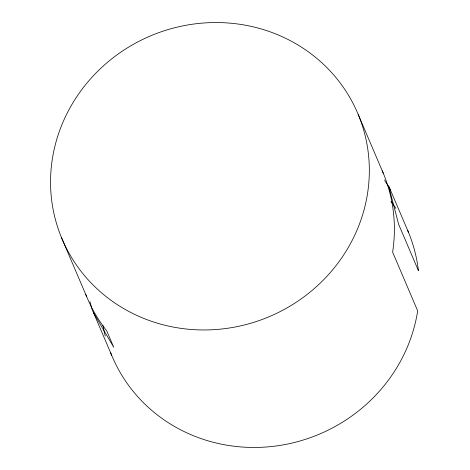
<?xml version="1.0" encoding="UTF-8"?>
<svg xmlns="http://www.w3.org/2000/svg" width="470" height="470" viewBox="0 0 470 470"><rect width="100%" height="100%" fill="white"/><g stroke="black" fill="none" stroke-linecap="round" stroke-linejoin="round"><path stroke-width="0.7" d="M384.595 180.057L390.453 190.05M93.624 312.95L113.758 347.306L106.761 330.909A160.628 152.415 -23.1 0 1 85.822 294.549M358.31 114.704A160.628 152.415 -23.1 0 1 186.202 329.006A160.628 152.415 -23.1 0 1 85.311 85.052A160.628 152.415 -23.1 0 1 358.31 114.704L383.367 173.448M408.424 232.198L388.567 185.632L398.584 224.184L418.447 270.749A160.628 152.415 -23.1 0 0 407.59 230.212M61.576 237.802L86.633 296.552M111.69 355.296L91.826 308.725L89.999 301.716M110.615 352.629A160.628 152.415 -23.1 0 0 276.425 445.936A160.628 152.415 -23.1 0 0 417.671 310.87L392.615 252.12A160.628 152.415 -23.1 0 0 382.245 170.804M105.262 336.032A160.628 152.415 -23.1 0 1 102.936 325.34M390.923 201.278A160.628 152.415 -23.1 0 1 395.904 208.439"/></g></svg>
